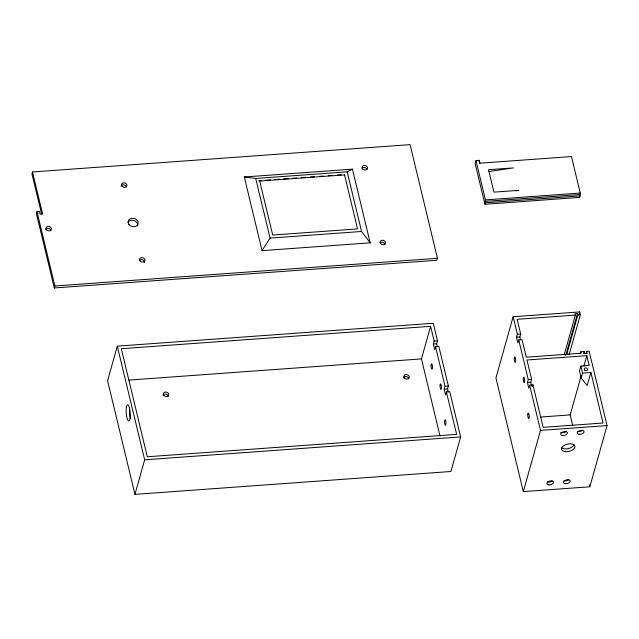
<?xml version="1.0" encoding="UTF-8"?>
<svg xmlns="http://www.w3.org/2000/svg" width="639" height="639" viewBox="0 0 639 639"><rect width="100%" height="100%" fill="white"/><g stroke="black" fill="none" stroke-linecap="round" stroke-linejoin="round"><path stroke-width="0.96" d="M32.501 171.963L42.613 213.953L40.097 214.129L39.474 211.437L36.982 211.629L36.423 213.602L54.307 287.965L436.9 260.273L437.451 258.3L410.078 144.638L32.501 171.963L31.95 173.936L41.599 214.025M54.307 287.965L54.866 285.992L36.982 211.629M437.324 346.586L436.653 343.782L437.483 340.819L433.258 323.278L117.296 346.146L107.584 380.7L134.957 494.362L450.918 471.494L460.631 436.94L449.736 391.683L446.405 391.931L445.575 394.886L444.225 389.279L445.056 386.315L435.51 346.673L438.833 346.434L448.378 386.076L447.548 389.039L448.227 391.843M134.957 494.362L144.662 459.808L117.296 346.146M479.977 163.177L479.306 160.365L475.975 160.605L475.144 163.568L484.945 204.264L579.757 197.403L580.252 193.034L571.466 156.555L479.226 163.249M440.039 436.086L421.452 358.902L430.606 326.329L121.298 348.71L147.313 456.765L456.629 434.376L446.405 391.931M478.891 161.851L479.306 160.365M435.51 346.673L434.68 349.637L433.322 344.022L434.161 341.058L430.606 326.329M484.945 204.264L485.44 199.895L475.975 160.605M569.109 354.741L580.356 314.731L579.677 311.928L513.141 316.736L495.936 377.945L523.309 491.607L589.845 486.79L607.05 425.59L589.142 351.218L586.642 351.394L586.107 353.303M586.642 351.394L587.153 353.503L584.653 353.679L584.15 351.578L580.819 351.817L581.163 353.223L526.264 357.193L522.047 339.652L518.716 339.892L517.886 342.855L516.536 337.24L517.366 334.277L513.141 316.736M520.537 339.804L519.858 337.001L520.689 334.037L517.143 319.308L575.364 315.091L575.028 313.685L577.52 313.509L577.856 314.907L566.881 353.966M590.883 372.505L587.217 385.557L581.178 378.04L582.568 373.104L590.883 372.505L603.048 423.018L543.166 427.355L532.942 384.91L529.611 385.149L528.78 388.113L527.431 382.497L528.261 379.534L518.716 339.892M531.656 385.996L530.761 382.258L531.592 379.294L526.943 359.997L586.826 355.667L589.19 365.484L580.875 366.091L579.485 371.027L581.178 378.04M532.527 386.387L532.942 384.91M523.309 491.607L540.514 430.398L529.611 385.149M564.117 355.1L575.364 315.091M565.739 355.42L577.52 313.509M579.142 313.837L579.677 311.928M580.284 353.726L580.819 351.817M583.615 353.479L584.15 351.578M572.728 425.486L570.18 414.895L581.186 375.724M583.87 366.171L586.826 355.667M262.054 250.648L270.065 238.099L255.704 178.457L244.314 176.979L262.054 250.648L370.173 242.828L352.432 169.159L244.314 176.979M255.704 178.457L347.193 171.835L352.432 169.159M488.955 171.524L513.484 167.889L488.531 169.694L493.939 192.147L518.892 190.342L515.945 190.773M36.423 213.602L38.084 213.474M258.699 180.725L261.686 180.51M265.664 180.222L270.64 179.863M274.618 179.575L279.594 179.216M283.572 178.928L288.548 178.569M292.526 178.281L296.504 177.993M301.48 177.634L305.458 177.346M310.434 176.987L314.412 176.699M319.388 176.34L323.366 176.052M328.334 175.693L332.32 175.398M337.288 175.038L341.266 174.751M485.44 199.895L580.252 193.034M485.025 201.381L579.837 194.52M485.36 202.787L580.172 195.917M270.065 238.099L361.554 231.478L370.173 242.828M54.866 285.992L437.451 258.3M577.856 314.907L580.356 314.731M517.366 334.277L520.689 334.037M434.161 341.058L437.483 340.819M516.536 337.24L519.858 337.001M433.322 344.022L436.653 343.782M129.046 380.069L421.452 358.902M528.261 379.534L531.592 379.294M445.056 386.315L448.378 386.076M527.431 382.497L530.761 382.258M444.225 389.279L447.548 389.039M540.73 417.027L570.18 414.895M540.514 430.398L607.05 425.59M144.662 459.808L460.631 436.94M580.875 366.091L582.568 373.104M589.382 484.865L589.845 486.79M347.193 171.835L361.554 231.478M130.675 418.864A8.171 1.997 85.9 0 1 129.637 407.386M163.081 395.014A2.756 2.213 15.7 0 1 166.084 394.151A2.756 2.213 15.7 0 1 168.201 396.444M403.457 377.801A2.756 2.213 15.7 0 1 406.244 376.603A2.756 2.213 15.7 0 1 408.68 378.671M574.07 444.832A6.877 3.738 -13.5 0 1 568.438 448.57A6.877 3.738 -13.5 0 1 561.713 447.811M566.474 431.005A3.443 1.869 -13.5 0 1 560.659 432.291M582.64 430.303A3.443 1.869 -13.5 0 1 577.888 431.349M568.766 479.657A3.443 1.869 -13.5 0 1 564.013 480.712M552.128 480.863A3.443 1.869 -13.5 0 1 547.383 481.918M379.965 243.004A2.756 2.213 15.7 0 1 383.096 242.421A2.756 2.213 15.7 0 1 384.942 244.857M361.954 168.217A2.756 2.213 15.7 0 1 364.741 167.522A2.756 2.213 15.7 0 1 366.882 169.471M139.55 260.297A2.756 2.213 15.7 0 1 142.745 259.897A2.756 2.213 15.7 0 1 144.39 262.413M128.056 222.14A5.16 4.146 15.7 0 1 134.294 220.687A5.16 4.146 15.7 0 1 137.577 225.823M121.114 186.117A2.756 2.213 15.7 0 1 123.854 184.855A2.756 2.213 15.7 0 1 126.354 186.884M45.712 229.305A2.756 2.213 15.7 0 1 48.724 228.474A2.756 2.213 15.7 0 1 50.824 230.775M344.541 174.886L259.706 181.029L272.717 235.048L357.552 228.914L344.541 174.886M126.314 407.626A8.171 1.997 85.9 0 0 128.407 420.877A8.171 1.997 85.9 0 0 129.893 410.046A8.171 1.997 85.9 0 0 126.314 407.626M527.854 414.112A2.756 0.671 85.9 0 0 528.589 418.537A2.756 0.671 85.9 0 0 529.06 414.815A2.756 0.671 85.9 0 0 527.854 414.112M514.323 358.088A2.756 0.671 85.9 0 0 515.098 362.425A2.756 0.671 85.9 0 0 515.521 358.567A2.756 0.671 85.9 0 0 514.323 358.088M523.325 378.096A2.756 0.671 85.9 0 0 524.028 382.561A2.756 0.671 85.9 0 0 524.531 378.911A2.756 0.671 85.9 0 0 523.325 378.096M564.86 451.605A6.877 3.738 -13.5 0 0 574.98 446.613A6.877 3.738 -13.5 0 0 564.86 445A6.877 3.738 -13.5 0 0 564.86 451.605M562.679 435.502A3.443 1.869 -13.5 0 0 567.432 432.787A3.443 1.869 -13.5 0 0 562.12 432.307A3.443 1.869 -13.5 0 0 562.679 435.502M579.317 434.296A3.443 1.869 -13.5 0 0 584.07 431.589A3.443 1.869 -13.5 0 0 578.75 431.101A3.443 1.869 -13.5 0 0 579.317 434.296M548.805 484.865A3.443 1.869 -13.5 0 0 553.558 482.149A3.443 1.869 -13.5 0 0 548.246 481.67A3.443 1.869 -13.5 0 0 548.805 484.865M565.443 483.659A3.443 1.869 -13.5 0 0 570.196 480.943A3.443 1.869 -13.5 0 0 564.876 480.464A3.443 1.869 -13.5 0 0 565.443 483.659M444.616 421.253A2.756 0.671 85.9 0 0 445.487 425.342A2.756 0.671 85.9 0 0 445.774 421.205A2.756 0.671 85.9 0 0 444.616 421.253M431.093 365.141A2.756 0.671 85.9 0 0 431.972 369.214A2.756 0.671 85.9 0 0 432.26 365.061A2.756 0.671 85.9 0 0 431.093 365.141M440.079 385.213A2.756 0.671 85.9 0 0 440.926 389.383A2.756 0.671 85.9 0 0 441.253 385.317A2.756 0.671 85.9 0 0 440.079 385.213M163.752 395.285A2.756 2.213 15.7 0 0 168.448 395.573A2.756 2.213 15.7 0 0 165.932 392.058A2.756 2.213 15.7 0 0 163.752 395.285M404.479 378.08A2.756 2.213 15.7 0 0 409.112 377.841A2.756 2.213 15.7 0 0 406.084 374.59A2.756 2.213 15.7 0 0 404.479 378.08M584.605 370.101A1.717 1.382 15.7 0 0 587.489 369.893A1.717 1.382 15.7 0 0 585.54 367.896A1.717 1.382 15.7 0 0 584.605 370.101M140.101 261.047A2.756 2.213 15.7 0 0 144.765 260.992A2.756 2.213 15.7 0 0 141.906 257.637A2.756 2.213 15.7 0 0 140.101 261.047M362.736 168.984A2.756 2.213 15.7 0 0 367.353 168.648A2.756 2.213 15.7 0 0 364.23 165.445A2.756 2.213 15.7 0 0 362.736 168.984M380.748 243.771A2.756 2.213 15.7 0 0 385.365 243.443A2.756 2.213 15.7 0 0 382.242 240.24A2.756 2.213 15.7 0 0 380.748 243.771M128.878 224.385A5.16 4.146 15.7 0 0 137.689 224.84A5.16 4.146 15.7 0 0 132.888 218.282A5.16 4.146 15.7 0 0 128.878 224.385M122.209 186.388A2.756 2.213 15.7 0 0 126.818 186.053A2.756 2.213 15.7 0 0 123.702 182.858A2.756 2.213 15.7 0 0 122.209 186.388M46.807 230.072A2.756 2.213 15.7 0 0 51.312 229.377A2.756 2.213 15.7 0 0 47.877 226.398A2.756 2.213 15.7 0 0 46.807 230.072"/></g></svg>
